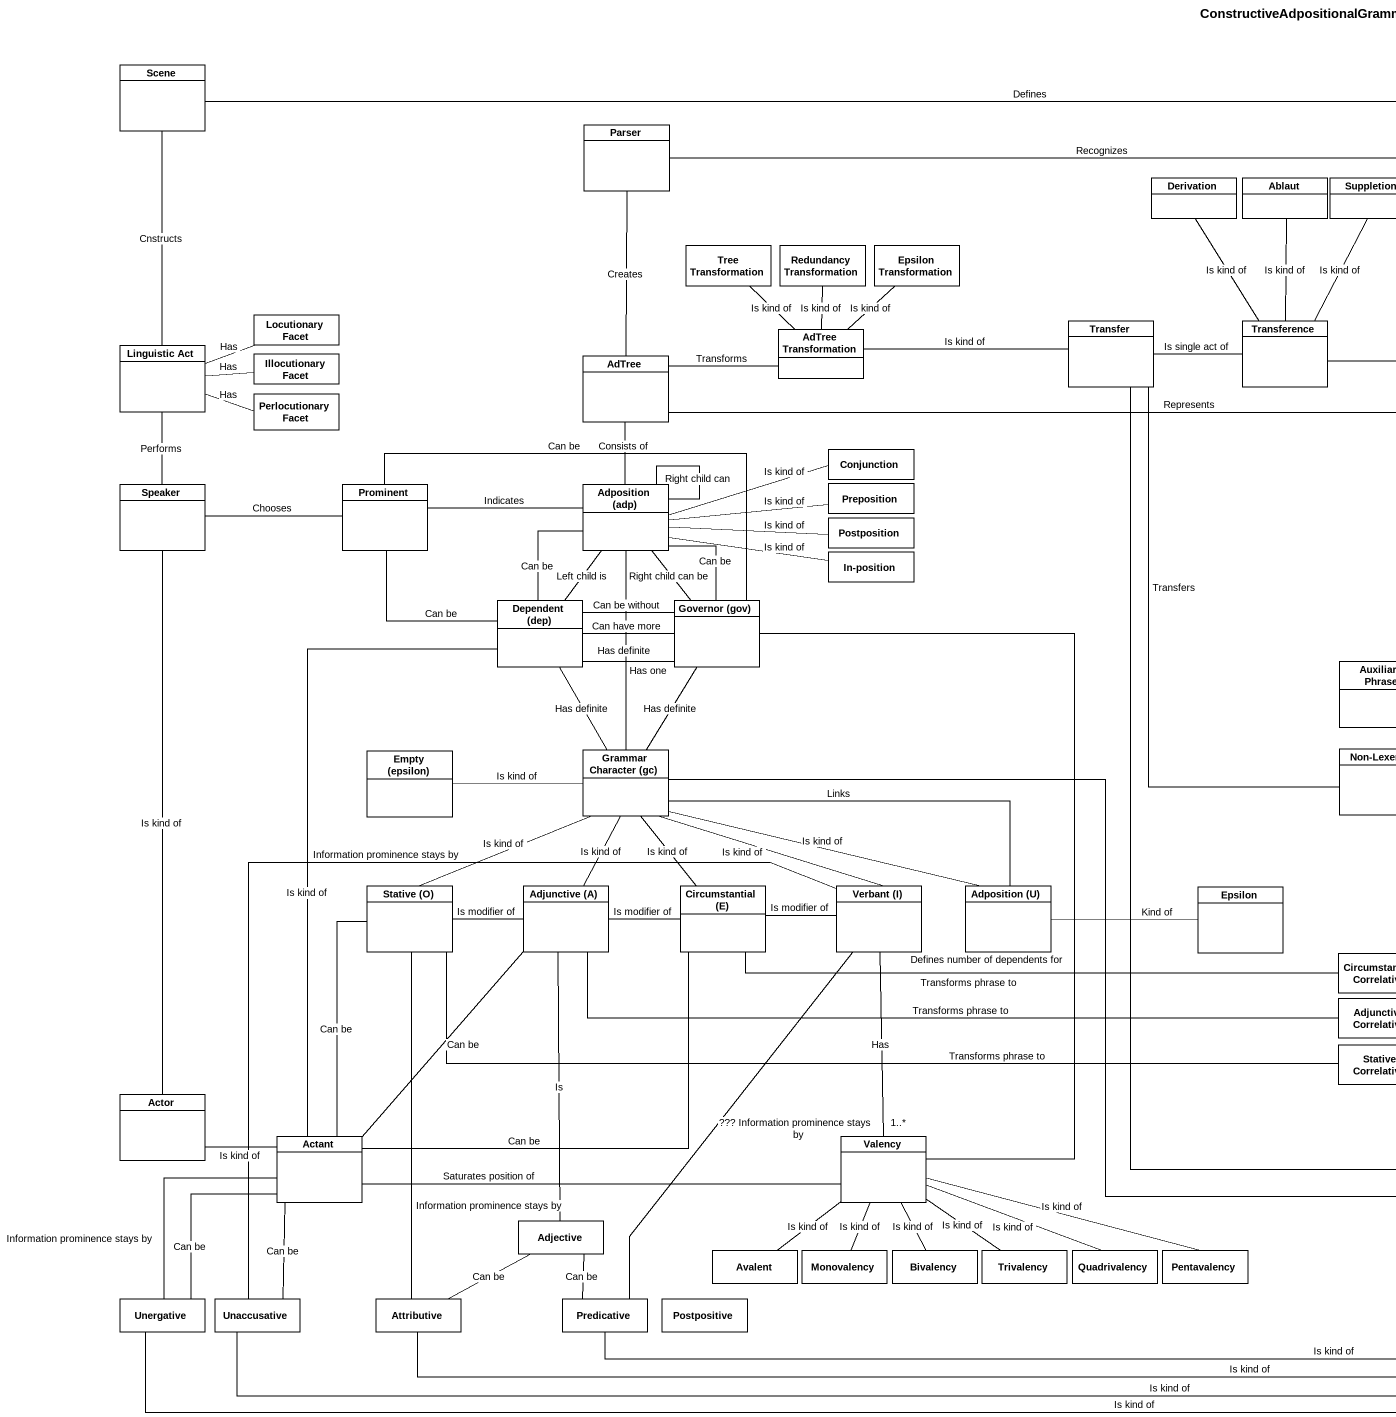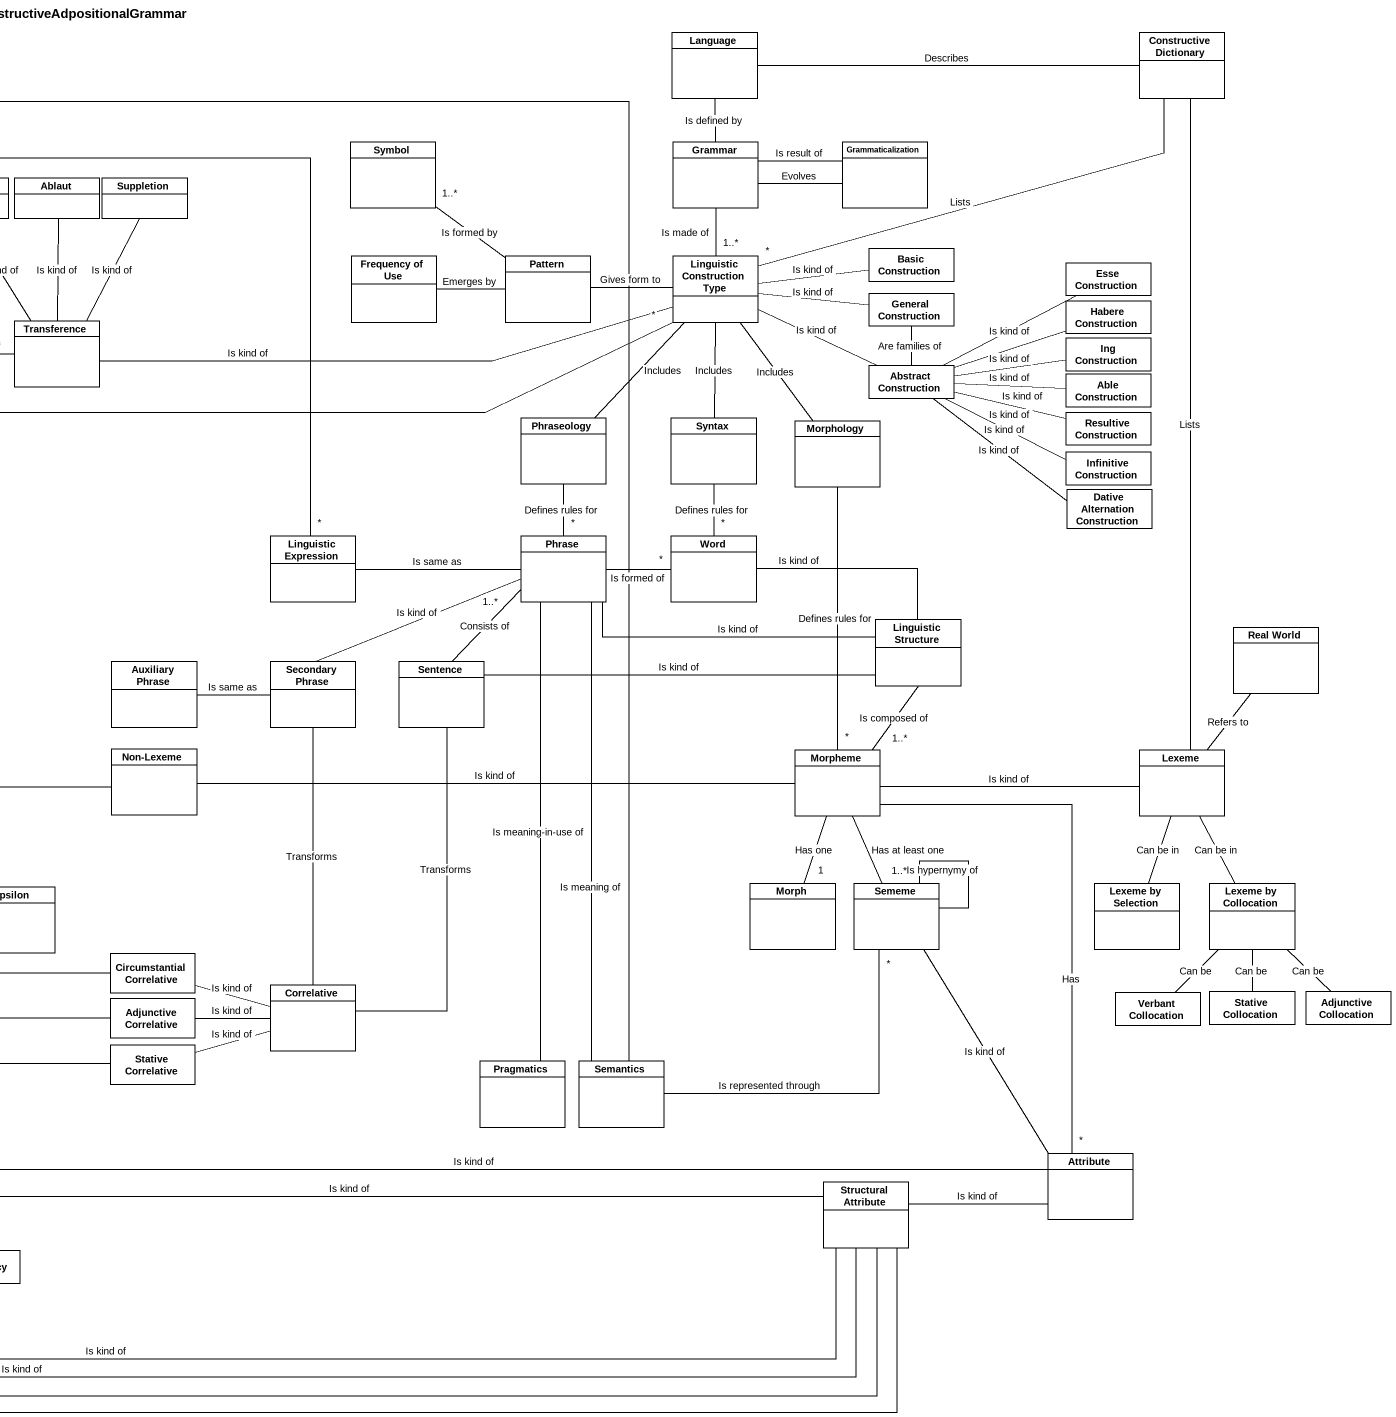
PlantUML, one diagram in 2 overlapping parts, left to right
@startuml
title ConstructiveAdpositionalGrammar
hide circle
hide empty members
class Language
class "Constructive Dictionary" as Constructive_Dictionary
class Scene
class Parser
class Symbol
class Grammar
class Grammaticalization
class Derivation
class Ablaut
class Suppletion
class "Tree Transformation" as Tree_Transformation
class "Redundancy Transformation" as Redundancy_Transformation
class "Epsilon Transformation" as Epsilon_Transformation
class "Frequency of Use" as Frequency_of_Use
class Pattern
class "Linguistic Construction Type" as Linguistic_Construction_Type
class "Basic Construction" as Basic_Construction
class "Esse Construction" as Esse_Construction
class "Locutionary Facet" as Locutionary_Facet
class "AdTree Transformation" as AdTree_Transformation
class Transfer
class Transference
class "General Construction" as General_Construction
class "Habere Construction" as Habere_Construction
class "Linguistic Act" as Linguistic_Act
class "Illocutionary Facet" as Illocutionary_Facet
class AdTree
class "Abstract Construction" as Abstract_Construction
class "Ing Construction" as Ing_Construction
class "Able Construction" as Able_Construction
class "Perlocutionary Facet" as Perlocutionary_Facet
class Phraseology
class Syntax
class "Resultive Construction" as Resultive_Construction
class Conjunction
class Morphology
class "Infinitive Construction" as Infinitive_Construction
class Speaker
class Prominent
class "Adposition (adp)" as Adposition_adp
class Preposition
class "Dative Alternation Construction" as Dative_Alternation
class Postposition
class "Linguistic Expression" as Linguistic_Expression
class Phrase
class Word
class "In-position" as In_position
class "Dependent (dep)" as Dependent_dep
class "Governor (gov)" as Governor_gov
class "Linguistic Structure" as Linguistic_Structure
class "Real World" as Real_World
class "Auxiliary Phrase" as Auxiliary_Phrase
class "Secondary Phrase" as Secondary_Phrase
class Sentence
class "Empty (epsilon)" as Empty_epsilon
class "Grammar Character (gc)" as Grammar_Character_gc
class "Non-Lexeme" as Non_Lexeme
class Morpheme
class Lexeme
class "Stative (O)" as Stative_O
class "Adjunctive (A)" as Adjunctive_A
class "Circumstantial (E)" as Circumstantial_E
class "Verbant (I)" as Verbant_I
class "Adposition (U)" as Adposition_U
class Epsilon
class Morph
class Sememe
class "Lexeme by Selection" as Lexeme_by_Selection
class "Lexeme by Collocation" as Lexeme_by_Collocation
class "Circumstantial Correlative" as Circumstantial_Correlative
class "Adjunctive Correlative" as Adjunctive_Correlative
class Correlative
class "Verbant Collocation" as Verbant_Collocation
class "Stative Collocation" as Stative_Collocation
class "Adjunctive Collocation" as Adjunctive_Collocation
class "Stative Correlative" as Stative_Correlative
class Pragmatics
class Semantics
class "Actor" as Actor_
class Actant
class Valency
class "Structural Attribute" as Structural_Attribute
class Attribute
class Adjective
class Avalent
class Monovalency
class Bivalency
class Trivalency
class Quadrivalency
class Pentavalency
class Unergative
class Unaccusative
class Attributive
class Predicative
class Postpositive
Language -- Grammar : Is defined by
Constructive_Dictionary -left- Language : Describes
Constructive_Dictionary -left- "*" Linguistic_Construction_Type : Lists
Constructive_Dictionary -- Lexeme : Lists
Parser -- AdTree : Creates
Parser -right- "*" Linguistic_Expression : Recognizes
Grammar -right- Grammaticalization : Is result of
Grammar -- "1..*" Linguistic_Construction_Type : Is made of
Grammaticalization -left- Grammar : Evolves
Derivation -- Transference : Is kind of
Ablaut -- Transference : Is kind of
Suppletion -- Transference : Is kind of
Tree_Transformation -- AdTree_Transformation : Is kind of
Redundancy_Transformation -- AdTree_Transformation : Is kind of
Epsilon_Transformation -- AdTree_Transformation : Is kind of
Pattern -up- "1..*" Symbol : Is formed by
Pattern -left- Frequency_of_Use : Emerges by
Pattern -right- Linguistic_Construction_Type : Gives form to
Linguistic_Construction_Type -- Phraseology : Includes
Linguistic_Construction_Type -- Syntax : Includes
Linguistic_Construction_Type -- Morphology : Includes
Basic_Construction -left- Linguistic_Construction_Type : Is kind of
Esse_Construction -left- Abstract_Construction : Is kind of
AdTree_Transformation -left- AdTree : Transforms
Transfer -left- AdTree_Transformation : Is kind of
Transfer -right- Transference : Is single act of
Transfer -- Non_Lexeme : Transfers
Transfer -- Attribute : Is kind of
Transference -right- Linguistic_Construction_Type : Is kind of
General_Construction -left- Linguistic_Construction_Type : Is kind of
Habere_Construction -left- Abstract_Construction : Is kind of
Linguistic_Act -up- Scene : Cnstructs
Linguistic_Act -right- Locutionary_Facet : Has
Linguistic_Act -right- Illocutionary_Facet : Has
Linguistic_Act -right- Perlocutionary_Facet : Has
AdTree -right- "*" Linguistic_Construction_Type : Represents
AdTree -- Adposition_adp : Consists of
Abstract_Construction -left- Linguistic_Construction_Type : Is kind of
Abstract_Construction -up- General_Construction : Are families of
Ing_Construction -left- Abstract_Construction : Is kind of
Able_Construction -left- Abstract_Construction : Is kind of
Phraseology -- "*" Phrase : Defines rules for
Syntax -- "*" Word : Defines rules for
Resultive_Construction -left- Abstract_Construction : Is kind of
Conjunction -left- Adposition_adp : Is kind of
Morphology -- "*" Morpheme : Defines rules for
Infinitive_Construction -left- Abstract_Construction : Is kind of
Speaker -up- Linguistic_Act : Performs
Speaker -right- Prominent : Chooses
Speaker -- Actor_ : Is kind of
Adposition_adp -left- Prominent : Indicates
Adposition_adp -- Adposition_adp : Right child can
Adposition_adp -- Dependent_dep : Left child is
Adposition_adp -- Governor_gov : Right child can be
Adposition_adp -- Grammar_Character_gc : Has definite
Preposition -left- Adposition_adp : Is kind of
Dative_Alternation -up- Abstract_Construction : Is kind of
Postposition -left- Adposition_adp : Is kind of
Linguistic_Expression -right- Phrase : Is same as
Phrase -right- "*" Word : Is formed of
Phrase -right- Linguistic_Structure : Is kind of
Word -right- Linguistic_Structure : Is kind of
In_position -left- Adposition_adp : Is kind of
Dependent_dep -up- Prominent : Can be
Dependent_dep -up- Adposition_adp : Can be
Dependent_dep -right- Governor_gov : Has one
Dependent_dep -- Grammar_Character_gc : Has definite
Governor_gov -left- Prominent : Can be
Governor_gov -up- Adposition_adp : Can be
Governor_gov -left- Dependent_dep : Can be without
Governor_gov -left- Dependent_dep : Can have more
Governor_gov -- Grammar_Character_gc : Has definite
Linguistic_Structure -- "1..*" Morpheme : Is composed of
Auxiliary_Phrase -right- Secondary_Phrase : Is same as
Secondary_Phrase -right- Phrase : Is kind of
Sentence -up- "1..*" Phrase : Consists of
Sentence -right- Linguistic_Structure : Is kind of
Empty_epsilon -right- Grammar_Character_gc : Is kind of
Grammar_Character_gc -right- Structural_Attribute : Is kind of
Non_Lexeme -right- Morpheme : Is kind of
Morpheme -- "1" Morph : Has one
Morpheme -- "1..*" Sememe : Has at least one
Morpheme -- "*" Attribute : Has
Lexeme -up- Real_World : Refers to
Lexeme -left- Morpheme : Is kind of
Lexeme -- Lexeme_by_Selection : Can be in
Lexeme -- Lexeme_by_Collocation : Can be in
Stative_O -up- Grammar_Character_gc : Is kind of
Adjunctive_A -up- Grammar_Character_gc : Is kind of
Adjunctive_A -left- Stative_O : Is modifier of
Circumstantial_E -up- Grammar_Character_gc : Is kind of
Circumstantial_E -left- Adjunctive_A : Is modifier of
Circumstantial_E -right- Verbant_I : Is modifier of
Verbant_I -left- Grammar_Character_gc : Is kind of
Verbant_I -- "1..*" Valency : Has
Adposition_U -left- Grammar_Character_gc : Is kind of
Adposition_U -left- Grammar_Character_gc : Links
Epsilon -left- Adposition_U : Kind of
Sememe -- Sememe : Is hypernymy of
Sememe -- Attribute : Is kind of
Lexeme_by_Collocation -- Verbant_Collocation : Can be
Lexeme_by_Collocation -- Stative_Collocation : Can be
Lexeme_by_Collocation -- Adjunctive_Collocation : Can be
Circumstantial_Correlative -left- Circumstantial_E : Transforms phrase to
Circumstantial_Correlative -right- Correlative : Is kind of
Adjunctive_Correlative -left- Adjunctive_A : Transforms phrase to
Adjunctive_Correlative -right- Correlative : Is kind of
Correlative -up- Secondary_Phrase : Transforms
Correlative -up- Sentence : Transforms
Stative_Correlative -left- Stative_O : Transforms phrase to
Stative_Correlative -right- Correlative : Is kind of
Pragmatics -up- Phrase : Is meaning-in-use of
Semantics -left- Scene : Defines
Semantics -up- Phrase : Is meaning of
Semantics -up- "*" Sememe : Is represented through
Actor_ -right- Actant : Is kind of
Actant -up- Dependent_dep : Is kind of
Actant -up- Stative_O : Can be
Actant -up- Adjunctive_A : Can be
Actant -up- Circumstantial_E : Can be
Actant -right- Valency : Saturates position of
Actant -- Unergative : Can be
Actant -- Unaccusative : Can be
Valency -up- Governor_gov : Defines number of dependents for
Structural_Attribute -right- Attribute : Is kind of
Adjective -up- Adjunctive_A : Is
Adjective -left- Attributive : Can be
Adjective -- Predicative : Can be
Avalent -up- Valency : Is kind of
Monovalency -up- Valency : Is kind of
Bivalency -up- Valency : Is kind of
Trivalency -up- Valency : Is kind of
Quadrivalency -left- Valency : Is kind of
Pentavalency -left- Valency : Is kind of
Unergative -up- Actant : Information prominence stays by
Unergative -right- Structural_Attribute : Is kind of
Unaccusative -up- Verbant_I : Information prominence stays by
Unaccusative -right- Structural_Attribute : Is kind of
Attributive -up- Stative_O : Information prominence stays by
Attributive -right- Structural_Attribute : Is kind of
Predicative -up- Verbant_I : ??? Information prominence stays by
Predicative -right- Structural_Attribute : Is kind of
@enduml
